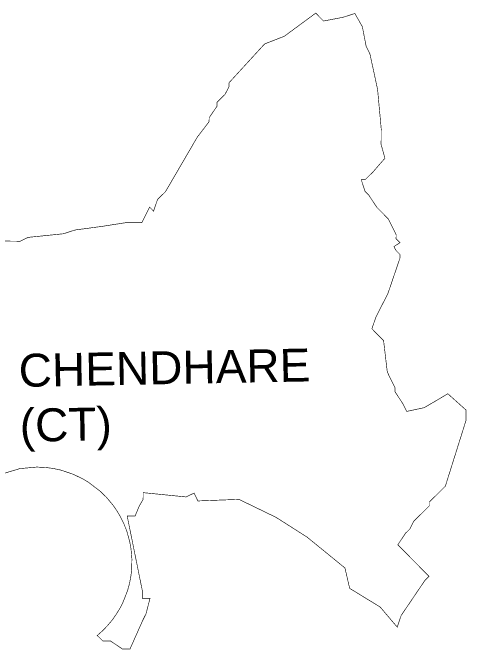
# Model space of a CAD drawing. Header units: metres. Extents: x 274496 to 277175, y 2062768 to 2065020.
# Drawn here: x 275679 to 277175, y 2062919 to 2065020 of the extents above; entities that cross this region are included whole.
import ezdxf

# ---------------------------------------------------------------- set-up
doc = ezdxf.new("R2010")
doc.units = ezdxf.units.M
doc.header["$MEASUREMENT"] = 0
doc.layers.add('VILLAGE NAME', color=250, linetype='Continuous')
doc.styles.get("Standard").update_dxf_attribs({"font": 'simplex.shx'})

msp = doc.modelspace()

# ---------------------------------------------------------------- linework, layer by layer
at = {"color": 6, "const_width": 2, "flags": 128}
msp.add_lwpolyline([(275587.3, 2064267), (275703.5, 2064265.9), (275729.4, 2064278.6), (275845.6, 2064290.5), (275884.5, 2064303), (275974.9, 2064315.1), (276052.5, 2064327.3), (276104.1, 2064326.8), (276130.4, 2064378.3), (276143.2, 2064365.2), (276156.4, 2064403.8), (276182.5, 2064429.4), (276261.1, 2064564.2), (276287.3, 2064609.2), (276326.5, 2064660.4), (276326.6, 2064673.3), (276352.8, 2064711.8), (276352.9, 2064724.7), (276378.9, 2064750.3), (276392.1, 2064776), (276392.2, 2064788.8), (276509.5, 2064916.9), (276574.3, 2064942.1), (276678.2, 2065018.6), (276703.8, 2064992.5), (276768.4, 2065004.9), (276807.2, 2065017.4), (276831.9, 2064974), (276844.4, 2064909.2), (276857.1, 2064883.2), (276882.2, 2064766.5), (276894.1, 2064637), (276893.8, 2064585.2), (276906.4, 2064539.8), (276879.6, 2064509), (276867.2, 2064494.7), (276841.2, 2064469.1), (276828.2, 2064469.2), (276840.9, 2064430.2), (276853.7, 2064417.2), (276879.3, 2064378.2), (276917.9, 2064339.1), (276943.4, 2064287.1), (276943.3, 2064274.1), (276956.1, 2064261.1), (276936.1, 2064248.3), (276943, 2064235.3), (276955.8, 2064222.3), (276955.7, 2064209.3), (276916.1, 2064093.1), (276876.7, 2064015.7), (276863.4, 2063977), (276902, 2063937.9), (276914.2, 2063834.2), (276939.7, 2063782.3), (276939.6, 2063769.3), (276965.2, 2063730.3), (276978, 2063704.3), (277036.3, 2063716.8), (277113.9, 2063762.6), (277173.7, 2063709), (277173.7, 2063674.3), (277105.6, 2063457.4), (277053.5, 2063406), (277053.4, 2063393.1), (277001.2, 2063341.7), (276988.1, 2063315.9), (276975, 2063303.1), (276948.9, 2063264.4), (277051.6, 2063160.1), (277038.6, 2063147.2), (276960.1, 2063031.3), (276946.9, 2062992.6), (276890.6, 2063058.9), (276790.1, 2063120.4), (276774.5, 2063187.7), (276649.7, 2063289.5), (276547, 2063354.9), (276424.9, 2063414.1), (276289.4, 2063408.9), (276276.7, 2063434.8), (276250.8, 2063422.1), (276109, 2063436.3), (276108.8, 2063414), (276095.6, 2063391.3), (276082.4, 2063359.1), (276056.2, 2063359.4), (276106, 2063113.7), (276105.8, 2063087.9), (276131.6, 2063087.7), (276118.2, 2063036.1), (276114.3, 2063028.4), (276107.5, 2063014.8), (276095.7, 2062988.3), (276087.1, 2062968.9), (276065.6, 2062920.5), (276039.8, 2062920.7), (276001.3, 2062946.9), (275975.5, 2062947.1), (275962.7, 2062960.1), (275957.3, 2062964.8), (275974.6, 2062980.1), (275990.3, 2062996.2), (276005.5, 2063014.2), (276019.4, 2063033.5), (276032.6, 2063055.1), (276041.8, 2063073.1), (276057.6, 2063113.3), (276064.3, 2063138.2), (276068.8, 2063163), (276071, 2063183), (276071.8, 2063217.1), (276069, 2063249.7), (276064.7, 2063273.9), (276056.5, 2063304.2), (276053.3, 2063313.6), (276044.8, 2063334.9), (276034.4, 2063355.9), (276023.6, 2063374.5), (276009, 2063395.6), (275987.7, 2063421), (275967.5, 2063440.7), (275928.2, 2063470.7), (275912.7, 2063480.1), (275880.2, 2063496.1), (275841.2, 2063509.6), (275829.5, 2063512.5), (275812.7, 2063516), (275790.4, 2063519), (275758.4, 2063520.7), (275702.2, 2063515.6), (275634.8, 2063495.3)], dxfattribs=at)

# ---------------------------------------------------------------- texts
at = {"layer": 'VILLAGE NAME', "insert": (275697.3, 2063893.7), "char_height": 108.748, "attachment_point": 1, "rotation": 1.1028}
msp.add_mtext_dynamic_manual_height_columns('{\\fArial|b0|i0|c0|p34;CHENDHARE (CT)}', width=726.929, gutter_width=543.7, heights=[0], dxfattribs=at)

doc.saveas('drawing.dxf')
